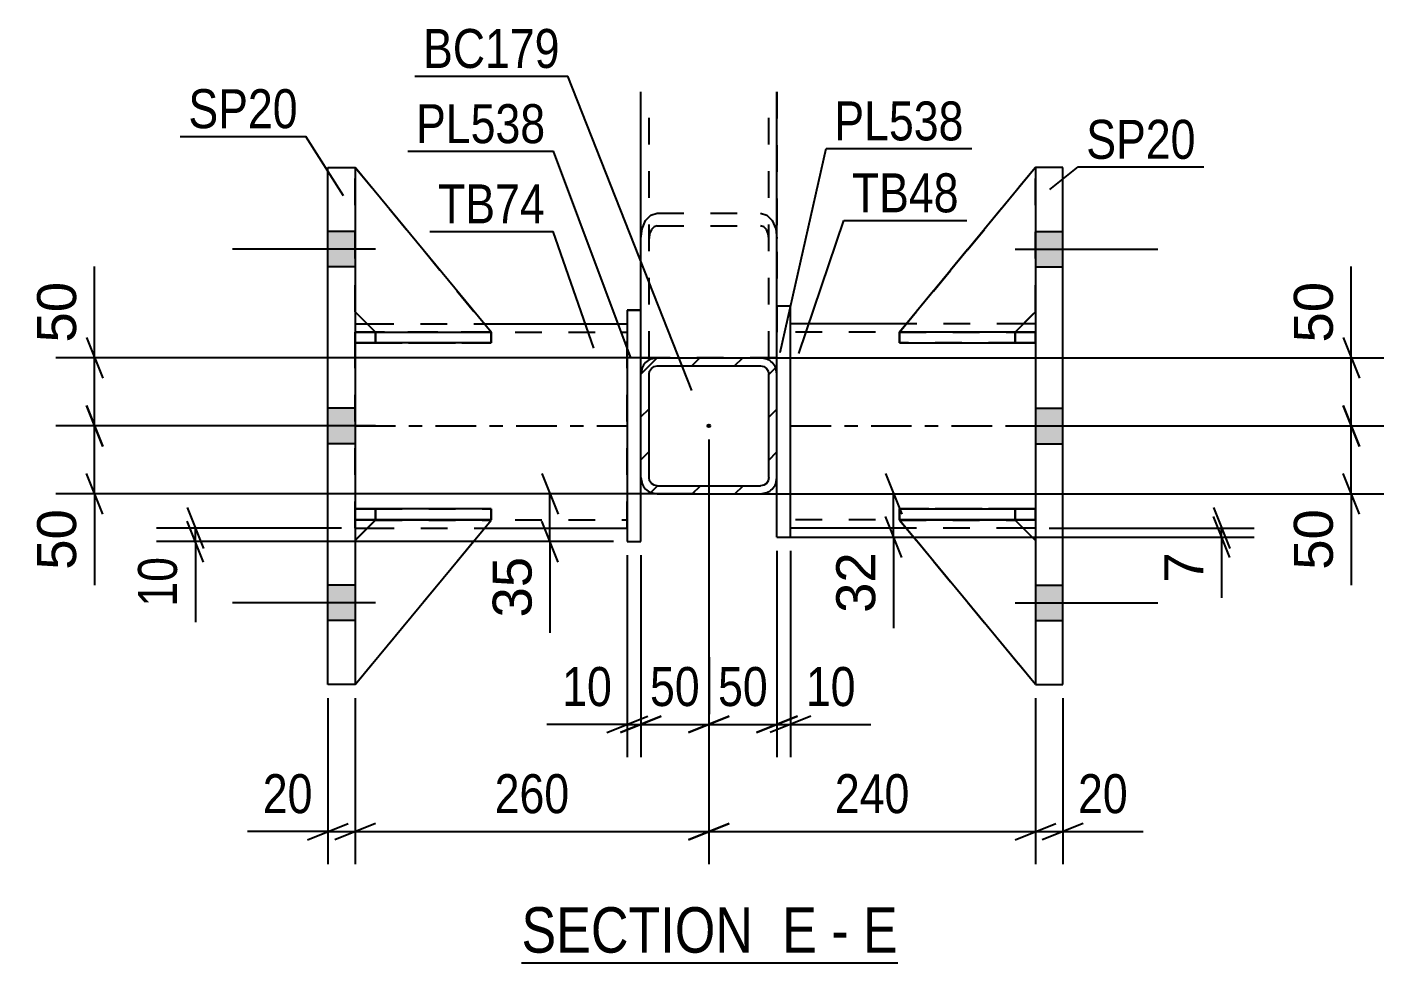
# Model space of a CAD drawing. Header units: millimetres. Extents: x -57 to 784, y -422 to 172.
# Drawn here: x 129.6 to 229.3, y -342.2 to -273.4 of the extents above; entities that cross this region are included whole.
import ezdxf

# ---------------------------------------------------------------- set-up
doc = ezdxf.new("R2010")
doc.units = ezdxf.units.MM
doc.linetypes.add('DXK_LINE_DOT2', pattern=[3.9198, 1.9599, -1.9599])
doc.linetypes.add('DXK_LINE_DOT3', pattern=[5.9187, 2.979, -0.9799, 0.9799, -0.9799])
doc.styles.add('Arial', font='ARIAL.TTF', dxfattribs={"height": 0.2})
doc.styles.add('Arial Narrow', font='ARIALN.TTF', dxfattribs={"height": 0.2})

# ---------------------------------------------------------------- blocks, each defined once
blk = doc.blocks.new('Unknown-122572029-48 - 1698')
at = {"color": 6, "linetype": 'Continuous'}
blk.add_line((165.944, -342.196), (193.591, -342.196), dxfattribs=at)
at = {"color": 0, "linetype": 'Continuous'}
for points in [[(184.053, -341.446), (184.053, -337.946), (165.944, -337.946), (165.944, -341.446)], [(187.659, -341.446), (187.659, -337.946), (185.103, -337.946), (185.103, -341.446)], [(189.984, -341.446), (189.984, -337.946), (188.709, -337.946), (188.709, -341.446)], [(193.591, -341.446), (193.591, -337.946), (191.034, -337.946), (191.034, -341.446)]]:
    blk.add_wipeout(points, dxfattribs=at)
at = {"color": 7, "linetype": 'Continuous', "style": 'Arial Narrow'}
for s, height, p in [('SECTION ', 3.3405, (165.944, -341.446)), ('E', 3.34, (185.103, -341.446)), ('E', 3.34, (191.034, -341.446)), ('-', 3.34, (188.709, -341.446))]:
    blk.add_text(s, height=height, dxfattribs=at).set_placement(p)
blk = doc.blocks.new('Part-122572029-1861 - 1698')
at = {"color": 7, "linetype": 'DXK_LINE_DOT2'}
for p, q in [((193.718, -309.656), (202.218, -309.656)), ((203.718, -321.745), (193.718, -309.656)), ((193.718, -309.656), (193.718, -309.656)), ((202.218, -309.656), (193.718, -309.656)), ((193.718, -309.656), (203.718, -321.745)), ((202.218, -309.656), (203.718, -311.156)), ((202.218, -309.656), (202.218, -309.656)), ((203.718, -311.156), (202.218, -309.656)), ((203.718, -311.156), (203.718, -321.745))]:
    blk.add_line(p, q, dxfattribs=at)
blk = doc.blocks.new('Bolt-122572029-1790 - 1698')
at = {"linetype": 'Continuous'}
for points in [[(153.719, -291.048), (153.719, -288.448), (151.719, -288.448), (151.719, -291.048)], [(153.719, -291.048), (153.719, -288.448), (151.719, -288.448), (151.719, -291.048)], [(153.719, -291.048), (153.719, -288.448), (151.719, -288.448), (151.719, -291.048)], [(153.719, -304.048), (153.719, -301.448), (151.719, -301.448), (151.719, -304.048)], [(153.719, -304.048), (153.719, -301.448), (151.719, -301.448), (151.719, -304.048)], [(153.719, -317.048), (153.719, -314.448), (151.719, -314.448), (151.719, -317.048)], [(153.719, -317.048), (153.719, -314.448), (151.719, -314.448), (151.719, -317.048)], [(153.719, -317.048), (153.719, -314.448), (151.719, -314.448), (151.719, -317.048)]]:
    blk.add_hatch(color=1, dxfattribs=at).paths.add_polyline_path(points)
at = {"color": 1, "linetype": 'Continuous'}
for p, q in [((153.719, -288.448), (151.719, -288.448)), ((153.719, -288.448), (151.719, -288.448)), ((153.719, -288.448), (151.719, -288.448)), ((155.219, -289.748), (144.719, -289.748)), ((155.219, -289.748), (144.719, -289.748)), ((155.219, -289.748), (144.719, -289.748)), ((153.719, -291.048), (151.719, -291.048)), ((153.719, -291.048), (151.719, -291.048)), ((153.719, -291.048), (151.719, -291.048)), ((153.719, -301.448), (151.719, -301.448)), ((153.719, -301.448), (151.719, -301.448)), ((155.219, -302.748), (144.719, -302.748)), ((155.219, -302.748), (144.719, -302.748)), ((153.719, -304.048), (151.719, -304.048)), ((153.719, -304.048), (151.719, -304.048)), ((153.719, -314.448), (151.719, -314.448)), ((153.719, -314.448), (151.719, -314.448)), ((153.719, -314.448), (151.719, -314.448)), ((155.219, -315.748), (144.719, -315.748)), ((155.219, -315.748), (144.719, -315.748)), ((155.219, -315.748), (144.719, -315.748)), ((153.719, -317.048), (151.719, -317.048)), ((153.719, -317.048), (151.719, -317.048)), ((153.719, -317.048), (151.719, -317.048))]:
    blk.add_line(p, q, dxfattribs=at)
blk = doc.blocks.new('Part-122572029-1788 - 1698')
at = {"linetype": 'Continuous'}
h = blk.add_hatch(dxfattribs=at)
h.set_pattern_fill('', scale=0.7, style=0, pattern_type=0)
h.set_pattern_definition([(45, (175.9185, -297.7385), (-1.57154, 1.57154), [])])
h.paths.add_polyline_path([(183.518, -297.738), (175.918, -297.738), (175.459, -297.83), (175.07, -298.09), (174.81, -298.479), (174.718, -298.938), (174.718, -306.538), (174.81, -306.998), (175.07, -307.387), (175.459, -307.647), (175.918, -307.738), (183.518, -307.738), (183.978, -307.647), (184.367, -307.387), (184.627, -306.998), (184.718, -306.538), (184.718, -298.938), (184.627, -298.479), (184.367, -298.09), (183.978, -297.83)])
h.paths.add_polyline_path([(184.073, -298.709), (184.118, -298.938), (184.118, -306.538), (184.073, -306.768), (183.943, -306.963), (183.748, -307.093), (183.518, -307.138), (175.918, -307.138), (175.689, -307.093), (175.494, -306.963), (175.364, -306.768), (175.318, -306.538), (175.318, -298.938), (175.364, -298.709), (175.494, -298.514), (175.689, -298.384), (175.918, -298.338), (183.518, -298.338), (183.748, -298.384), (183.943, -298.514)])
blk.add_hatch(color=246, dxfattribs=at).paths.add_polyline_path([(179.718, -302.838, -1), (179.718, -302.638, -1)])
at = {"color": 2, "linetype": 'Continuous'}
for p, q in [((175.918, -297.738), (175.459, -297.83)), ((175.918, -297.738), (183.518, -297.738)), ((183.978, -297.83), (183.518, -297.738)), ((174.81, -298.479), (174.718, -298.938)), ((174.718, -306.538), (174.718, -298.938)), ((175.318, -298.938), (175.364, -298.709)), ((175.318, -306.538), (175.318, -298.938)), ((175.364, -298.709), (175.494, -298.514)), ((175.494, -298.514), (175.689, -298.384)), ((175.689, -298.384), (175.918, -298.338)), ((175.918, -298.338), (183.518, -298.338)), ((183.518, -298.338), (183.748, -298.384)), ((183.748, -298.384), (183.943, -298.514)), ((183.943, -298.514), (184.073, -298.709)), ((184.073, -298.709), (184.118, -298.938)), ((184.118, -306.538), (184.118, -298.938)), ((184.718, -298.938), (184.627, -298.479)), ((184.718, -306.538), (184.718, -298.938)), ((174.718, -306.538), (174.81, -306.998)), ((175.364, -306.768), (175.318, -306.538)), ((175.494, -306.963), (175.364, -306.768)), ((175.689, -307.093), (175.494, -306.963)), ((183.943, -306.963), (183.748, -307.093)), ((184.073, -306.768), (183.943, -306.963)), ((184.118, -306.538), (184.073, -306.768)), ((184.627, -306.998), (184.718, -306.538)), ((175.459, -307.647), (175.918, -307.738)), ((175.918, -307.138), (175.689, -307.093)), ((175.918, -307.138), (183.518, -307.138)), ((175.918, -307.738), (183.518, -307.738)), ((183.748, -307.093), (183.518, -307.138)), ((183.518, -307.738), (183.978, -307.647))]:
    blk.add_line(p, q, dxfattribs=at)
at = {"color": 7, "linetype": 'DXK_LINE_DOT3'}
blk.add_line((179.718, -302.738), (179.718, -302.738), dxfattribs=at)
at = {"color": 246, "linetype": 'DXK_LINE_DOT2'}
blk.add_line((179.718, -302.738), (179.718, -302.738), dxfattribs=at)
at = {"color": 246, "linetype": 'Continuous'}
blk.add_circle((179.718, -302.738), 0.1, dxfattribs=at)
at = {"color": 2, "linetype": 'Continuous'}
for centre, start, end in [((175.918, -298.938), 112.5, 157.5), ((183.518, -298.938), 22.5, 67.5), ((175.918, -306.538), 202.5, 247.5), ((183.518, -306.538), 292.5, 337.5)]:
    blk.add_arc(centre, 1.2, start, end, dxfattribs=at)
blk = doc.blocks.new('Part-122572029-1878 - 1698')
at = {"color": 2, "linetype": 'Continuous'}
for p, q in [((193.719, -308.845), (203.719, -308.845)), ((193.719, -308.845), (193.719, -309.645)), ((203.719, -308.845), (203.719, -308.845)), ((203.719, -309.645), (203.719, -308.845)), ((203.719, -309.645), (193.719, -309.645))]:
    blk.add_line(p, q, dxfattribs=at)
at = {"color": 7, "linetype": 'DXK_LINE_DOT2'}
for p, q in [((202.219, -308.845), (193.719, -308.845)), ((203.719, -308.845), (202.219, -308.845)), ((202.219, -308.845), (202.219, -309.645)), ((203.719, -308.845), (203.719, -308.845)), ((193.719, -309.645), (202.219, -309.645)), ((202.219, -309.645), (203.719, -309.645))]:
    blk.add_line(p, q, dxfattribs=at)
blk = doc.blocks.new('Part-122572029-1814 - 1698')
at = {"color": 2, "linetype": 'Continuous'}
for p, q in [((153.719, -295.248), (154.611, -295.248)), ((163.217, -295.248), (173.718, -295.248)), ((153.719, -310.248), (154.626, -310.248)), ((163.228, -310.248), (173.718, -310.248))]:
    blk.add_line(p, q, dxfattribs=at)
at = {"color": 7, "linetype": 'DXK_LINE_DOT2'}
for p, q in [((153.719, -310.248), (153.719, -295.248)), ((153.719, -295.848), (173.718, -295.848)), ((154.611, -295.248), (163.217, -295.248)), ((173.718, -310.248), (173.718, -295.248)), ((153.719, -309.648), (173.718, -309.648)), ((154.626, -310.248), (163.228, -310.248))]:
    blk.add_line(p, q, dxfattribs=at)
at = {"color": 7, "linetype": 'DXK_LINE_DOT3'}
blk.add_line((153.719, -302.748), (173.718, -302.748), dxfattribs=at)
blk = doc.blocks.new('Bolt-122572029-1789 - 1698')
at = {"linetype": 'Continuous'}
for points in [[(205.718, -291.048), (205.718, -288.448), (203.718, -288.448), (203.718, -291.048)], [(205.718, -291.048), (205.718, -288.448), (203.718, -288.448), (203.718, -291.048)], [(205.718, -291.048), (205.718, -288.448), (203.718, -288.448), (203.718, -291.048)], [(205.718, -304.048), (205.718, -301.448), (203.718, -301.448), (203.718, -304.048)], [(205.718, -304.048), (205.718, -301.448), (203.718, -301.448), (203.718, -304.048)], [(205.718, -317.048), (205.718, -314.448), (203.718, -314.448), (203.718, -317.048)], [(205.718, -317.048), (205.718, -314.448), (203.718, -314.448), (203.718, -317.048)], [(205.718, -317.048), (205.718, -314.448), (203.718, -314.448), (203.718, -317.048)]]:
    blk.add_hatch(color=1, dxfattribs=at).paths.add_polyline_path(points)
at = {"color": 1, "linetype": 'Continuous'}
for p, q in [((203.718, -288.448), (205.718, -288.448)), ((203.718, -288.448), (205.718, -288.448)), ((203.718, -288.448), (205.718, -288.448)), ((202.218, -289.748), (212.718, -289.748)), ((202.218, -289.748), (212.718, -289.748)), ((202.218, -289.748), (212.718, -289.748)), ((203.718, -291.048), (205.718, -291.048)), ((203.718, -291.048), (205.718, -291.048)), ((203.718, -291.048), (205.718, -291.048)), ((203.718, -301.448), (205.718, -301.448)), ((203.718, -301.448), (205.718, -301.448)), ((202.218, -302.748), (212.718, -302.748)), ((202.218, -302.748), (212.718, -302.748)), ((203.718, -304.048), (205.718, -304.048)), ((203.718, -304.048), (205.718, -304.048)), ((203.718, -314.448), (205.718, -314.448)), ((203.718, -314.448), (205.718, -314.448)), ((203.718, -314.448), (205.718, -314.448)), ((202.218, -315.748), (212.718, -315.748)), ((202.218, -315.748), (212.718, -315.748)), ((202.218, -315.748), (212.718, -315.748)), ((203.718, -317.048), (205.718, -317.048)), ((203.718, -317.048), (205.718, -317.048)), ((203.718, -317.048), (205.718, -317.048))]:
    blk.add_line(p, q, dxfattribs=at)
blk = doc.blocks.new('Part-122572029-1886 - 1698')
at = {"color": 2, "linetype": 'Continuous'}
for p, q in [((153.718, -309.645), (153.718, -308.845)), ((163.718, -308.845), (153.718, -308.845)), ((163.718, -309.645), (163.718, -308.845)), ((163.718, -309.645), (153.718, -309.645)), ((153.718, -309.645), (153.718, -309.645))]:
    blk.add_line(p, q, dxfattribs=at)
at = {"color": 7, "linetype": 'DXK_LINE_DOT2'}
for p, q in [((155.218, -308.845), (153.718, -308.845)), ((155.218, -309.645), (155.218, -308.845)), ((163.718, -308.845), (155.218, -308.845)), ((153.718, -309.645), (155.218, -309.645)), ((155.218, -309.645), (163.718, -309.645))]:
    blk.add_line(p, q, dxfattribs=at)
blk = doc.blocks.new('Part-122572029-1815 - 1698')
at = {"color": 2, "linetype": 'Continuous'}
for p, q in [((155.218, -309.656), (153.718, -311.156)), ((153.718, -321.745), (163.718, -309.656)), ((163.718, -309.656), (155.218, -309.656)), ((155.218, -309.656), (155.218, -309.656)), ((163.718, -309.656), (163.718, -309.656))]:
    blk.add_line(p, q, dxfattribs=at)
at = {"color": 7, "linetype": 'DXK_LINE_DOT2'}
for p, q in [((153.718, -311.156), (155.218, -309.656)), ((153.718, -321.745), (163.718, -309.656)), ((155.218, -309.656), (163.718, -309.656)), ((153.718, -311.156), (153.718, -321.745))]:
    blk.add_line(p, q, dxfattribs=at)
blk = doc.blocks.new('Part-122572029-1880 - 1698')
at = {"color": 7, "linetype": 'DXK_LINE_DOT2'}
for p, q in [((174.718, -297.738), (174.718, -278.203)), ((175.318, -297.738), (175.318, -278.203)), ((184.118, -297.738), (184.118, -278.203)), ((184.718, -278.203), (184.718, -297.738)), ((184.718, -297.738), (174.718, -297.738))]:
    blk.add_line(p, q, dxfattribs=at)
blk = doc.blocks.new('Part-122572029-1816 - 1698')
at = {"color": 7, "linetype": 'DXK_LINE_DOT2'}
for p, q in [((155.218, -309.656), (153.718, -311.156)), ((153.718, -321.745), (163.718, -309.656)), ((153.718, -311.156), (155.218, -309.656)), ((153.718, -321.745), (163.718, -309.656)), ((163.718, -309.656), (155.218, -309.656)), ((155.218, -309.656), (155.218, -309.656)), ((155.218, -309.656), (163.718, -309.656)), ((163.718, -309.656), (163.718, -309.656)), ((153.718, -311.156), (153.718, -321.745))]:
    blk.add_line(p, q, dxfattribs=at)
blk = doc.blocks.new('Part-122572029-1817 - 1698')
at = {"color": 2, "linetype": 'Continuous'}
for p, q in [((153.718, -283.745), (153.718, -283.745)), ((153.718, -283.745), (153.718, -283.748)), ((163.718, -295.855), (153.718, -283.745)), ((155.208, -295.845), (153.718, -294.355)), ((162.47, -295.855), (163.718, -295.855)), ((163.718, -295.855), (163.718, -295.855))]:
    blk.add_line(p, q, dxfattribs=at)
at = {"color": 7, "linetype": 'DXK_LINE_DOT2'}
for p, q in [((153.718, -283.745), (163.718, -295.855)), ((153.718, -294.355), (153.718, -283.748)), ((155.218, -295.855), (153.718, -294.355)), ((155.218, -295.855), (155.208, -295.845)), ((163.718, -295.855), (155.218, -295.855)), ((155.218, -295.855), (155.218, -295.855)), ((155.218, -295.855), (162.47, -295.855))]:
    blk.add_line(p, q, dxfattribs=at)
blk = doc.blocks.new('Part-122572029-1857 - 1698')
at = {"color": 2, "linetype": 'Continuous'}
for p, q in [((174.718, -294.245), (174.718, -278.203)), ((184.718, -293.909), (184.718, -278.203)), ((174.718, -297.738), (175.07, -297.738)), ((175.07, -297.738), (175.918, -297.738)), ((184.627, -297.738), (183.518, -297.738)), ((184.718, -297.738), (184.627, -297.738))]:
    blk.add_line(p, q, dxfattribs=at)
at = {"color": 7, "linetype": 'DXK_LINE_DOT2'}
for p, q in [((175.318, -297.738), (175.318, -278.203)), ((184.118, -297.738), (184.118, -278.203)), ((175.459, -287.254), (175.918, -287.112)), ((175.918, -287.112), (183.518, -287.112)), ((183.518, -287.112), (183.978, -287.254)), ((174.81, -288.261), (175.07, -287.657)), ((175.07, -287.657), (175.459, -287.254)), ((175.689, -288.113), (175.494, -288.315)), ((175.918, -288.042), (175.689, -288.113)), ((175.918, -288.042), (183.518, -288.042)), ((183.748, -288.113), (183.518, -288.042)), ((183.943, -288.315), (183.748, -288.113)), ((183.978, -287.254), (184.367, -287.657)), ((184.367, -287.657), (184.627, -288.261)), ((174.718, -288.973), (174.81, -288.261)), ((175.364, -288.617), (175.318, -288.973)), ((175.494, -288.315), (175.364, -288.617)), ((184.073, -288.617), (183.943, -288.315)), ((184.118, -288.973), (184.073, -288.617)), ((184.627, -288.261), (184.718, -288.973)), ((184.718, -297.738), (184.718, -293.909)), ((174.718, -297.738), (174.718, -294.245)), ((174.81, -297.738), (174.718, -297.738)), ((175.918, -297.738), (183.518, -297.738)), ((184.073, -297.738), (183.978, -297.738))]:
    blk.add_line(p, q, dxfattribs=at)
blk = doc.blocks.new('Part-122572029-1860 - 1698')
at = {"color": 7, "linetype": 'DXK_LINE_DOT2'}
for p, q in [((153.718, -294.355), (153.718, -283.745)), ((153.718, -283.745), (163.718, -295.855)), ((153.718, -283.745), (163.718, -295.855)), ((155.218, -295.855), (153.718, -294.355)), ((155.218, -295.855), (153.718, -294.355)), ((163.718, -295.855), (155.218, -295.855)), ((155.218, -295.855), (155.218, -295.855)), ((155.218, -295.855), (163.718, -295.855)), ((163.718, -295.855), (163.718, -295.855))]:
    blk.add_line(p, q, dxfattribs=at)
blk = doc.blocks.new('Part-122572029-1864 - 1698')
at = {"color": 7, "linetype": 'DXK_LINE_DOT2'}
for p, q in [((153.718, -308.845), (155.218, -308.845)), ((163.718, -308.845), (153.718, -308.845)), ((153.718, -308.845), (153.718, -308.845)), ((153.718, -308.845), (153.718, -309.645)), ((153.718, -308.845), (153.718, -309.645)), ((155.218, -308.845), (163.718, -308.845)), ((155.218, -308.845), (155.218, -309.645)), ((163.718, -308.845), (163.718, -309.645)), ((155.218, -309.645), (153.718, -309.645)), ((153.718, -309.645), (163.718, -309.645)), ((153.718, -309.645), (153.718, -309.645)), ((163.718, -309.645), (155.218, -309.645))]:
    blk.add_line(p, q, dxfattribs=at)
blk = doc.blocks.new('Part-122572029-1865 - 1698')
at = {"color": 7, "linetype": 'DXK_LINE_DOT2'}
for p, q in [((153.718, -295.845), (155.218, -295.845)), ((163.484, -295.845), (153.718, -295.845)), ((153.718, -295.845), (153.718, -295.845)), ((153.718, -295.845), (153.718, -296.645)), ((153.718, -295.845), (153.718, -296.645)), ((155.218, -295.845), (163.718, -295.845)), ((155.218, -295.845), (155.218, -296.645)), ((163.718, -295.845), (163.718, -296.645)), ((155.218, -296.645), (153.718, -296.645)), ((153.718, -296.645), (163.718, -296.645)), ((153.718, -296.645), (153.718, -296.645)), ((163.718, -296.645), (155.218, -296.645))]:
    blk.add_line(p, q, dxfattribs=at)
blk = doc.blocks.new('Part-122572029-1931 - 1698')
at = {"color": 2, "linetype": 'Continuous'}
for p, q in [((184.718, -293.909), (185.718, -293.909)), ((184.718, -298.938), (184.718, -293.909)), ((185.718, -310.909), (185.718, -293.909)), ((184.718, -310.909), (184.718, -306.538)), ((184.718, -310.909), (185.718, -310.909))]:
    blk.add_line(p, q, dxfattribs=at)
at = {"color": 7, "linetype": 'DXK_LINE_DOT2'}
for p, q in [((184.718, -293.909), (185.718, -293.909)), ((184.718, -306.538), (184.718, -298.938)), ((184.718, -310.909), (185.718, -310.909))]:
    blk.add_line(p, q, dxfattribs=at)
blk = doc.blocks.new('Part-122572029-1867 - 1698')
at = {"color": 2, "linetype": 'Continuous'}
for p, q in [((193.726, -295.845), (193.719, -295.845)), ((193.719, -295.845), (193.719, -296.645)), ((203.719, -295.845), (194.966, -295.845)), ((203.719, -295.845), (203.719, -295.845)), ((203.719, -295.845), (203.719, -296.645)), ((193.719, -296.645), (203.719, -296.645))]:
    blk.add_line(p, q, dxfattribs=at)
at = {"color": 7, "linetype": 'DXK_LINE_DOT2'}
for p, q in [((194.966, -295.845), (193.726, -295.845)), ((202.219, -295.845), (193.726, -295.845)), ((202.219, -295.845), (203.719, -295.845)), ((202.219, -295.845), (202.219, -296.645)), ((203.719, -295.845), (203.719, -295.845)), ((193.719, -296.645), (202.219, -296.645)), ((202.219, -296.645), (203.719, -296.645))]:
    blk.add_line(p, q, dxfattribs=at)
blk = doc.blocks.new('Part-122572029-1868 - 1698')
at = {"color": 2, "linetype": 'Continuous'}
for p, q in [((203.718, -283.745), (193.718, -295.855)), ((203.718, -283.748), (203.718, -283.745)), ((203.718, -283.745), (203.718, -283.745)), ((202.228, -295.845), (203.718, -294.355)), ((194.966, -295.855), (193.718, -295.855)), ((193.718, -295.855), (193.718, -295.855))]:
    blk.add_line(p, q, dxfattribs=at)
at = {"color": 7, "linetype": 'DXK_LINE_DOT2'}
for p, q in [((203.718, -283.745), (193.718, -295.855)), ((203.718, -294.355), (203.718, -283.748)), ((202.218, -295.855), (203.718, -294.355)), ((202.218, -295.855), (193.718, -295.855)), ((202.218, -295.855), (194.966, -295.855)), ((202.218, -295.855), (202.228, -295.845)), ((202.218, -295.855), (202.218, -295.855))]:
    blk.add_line(p, q, dxfattribs=at)
blk = doc.blocks.new('Part-122572029-1869 - 1698')
at = {"color": 7, "linetype": 'DXK_LINE_DOT2'}
for p, q in [((203.718, -283.745), (193.718, -295.855)), ((193.718, -295.855), (203.718, -283.745)), ((203.718, -294.355), (203.718, -283.745)), ((202.218, -295.855), (203.718, -294.355)), ((202.218, -295.855), (203.718, -294.355)), ((193.718, -295.855), (202.218, -295.855)), ((193.718, -295.855), (193.718, -295.855)), ((202.218, -295.855), (193.718, -295.855)), ((202.218, -295.855), (202.218, -295.855))]:
    blk.add_line(p, q, dxfattribs=at)
blk = doc.blocks.new('Part-122572029-1870 - 1698')
at = {"color": 7, "linetype": 'DXK_LINE_DOT2'}
for p, q in [((193.719, -309.645), (193.719, -308.845)), ((193.719, -308.845), (202.219, -308.845)), ((203.718, -308.845), (193.719, -308.845)), ((202.219, -309.645), (202.219, -308.845)), ((202.219, -308.845), (203.719, -308.845)), ((203.718, -309.645), (203.718, -308.845)), ((203.718, -308.845), (203.719, -308.845)), ((203.719, -309.645), (203.719, -308.845)), ((202.219, -309.645), (193.719, -309.645)), ((193.719, -309.645), (203.718, -309.645)), ((203.719, -309.645), (202.219, -309.645)), ((203.718, -309.645), (203.719, -309.645))]:
    blk.add_line(p, q, dxfattribs=at)
blk = doc.blocks.new('Part-122572029-1871 - 1698')
at = {"color": 7, "linetype": 'DXK_LINE_DOT2'}
for p, q in [((193.719, -296.645), (193.719, -295.845)), ((193.719, -295.845), (202.219, -295.845)), ((203.718, -295.845), (193.719, -295.845)), ((202.219, -296.645), (202.219, -295.845)), ((202.219, -295.845), (203.719, -295.845)), ((203.718, -296.645), (203.718, -295.845)), ((203.718, -295.845), (203.719, -295.845)), ((203.719, -296.645), (203.719, -295.845)), ((202.219, -296.645), (193.719, -296.645)), ((193.719, -296.645), (203.718, -296.645)), ((203.719, -296.645), (202.219, -296.645)), ((203.718, -296.645), (203.719, -296.645))]:
    blk.add_line(p, q, dxfattribs=at)
blk = doc.blocks.new('Part-122572029-1887 - 1698')
at = {"color": 2, "linetype": 'Continuous'}
for p, q in [((153.718, -296.645), (153.718, -295.845)), ((153.718, -295.845), (162.47, -295.845)), ((163.718, -295.845), (163.71, -295.845)), ((163.718, -296.645), (163.718, -295.845)), ((163.718, -296.645), (153.718, -296.645)), ((153.718, -296.645), (153.718, -296.645))]:
    blk.add_line(p, q, dxfattribs=at)
at = {"color": 7, "linetype": 'DXK_LINE_DOT2'}
for p, q in [((155.218, -295.845), (153.718, -295.845)), ((155.218, -296.645), (155.218, -295.845)), ((155.218, -295.845), (163.71, -295.845)), ((153.718, -296.645), (155.218, -296.645)), ((155.218, -296.645), (163.718, -296.645))]:
    blk.add_line(p, q, dxfattribs=at)
blk = doc.blocks.new('Part-122572029-1892 - 1698')
at = {"color": 2, "linetype": 'Continuous'}
for p, q in [((205.718, -283.748), (203.718, -283.748)), ((203.718, -283.748), (203.718, -321.748)), ((205.718, -321.748), (205.718, -283.748)), ((203.718, -321.748), (205.718, -321.748))]:
    blk.add_line(p, q, dxfattribs=at)
blk = doc.blocks.new('Part-122572029-1897 - 1698')
at = {"color": 2, "linetype": 'Continuous'}
for p, q in [((151.719, -283.748), (153.719, -283.748)), ((151.719, -321.748), (151.719, -283.748)), ((153.719, -283.748), (153.719, -321.748)), ((153.719, -321.748), (151.719, -321.748))]:
    blk.add_line(p, q, dxfattribs=at)
blk = doc.blocks.new('Part-122572029-1926 - 1698')
at = {"color": 2, "linetype": 'Continuous'}
for p, q in [((173.718, -294.245), (174.718, -294.245)), ((173.718, -294.245), (173.718, -311.245)), ((174.718, -298.938), (174.718, -294.245)), ((174.718, -311.245), (174.718, -306.538)), ((173.718, -311.245), (174.718, -311.245))]:
    blk.add_line(p, q, dxfattribs=at)
at = {"color": 7, "linetype": 'DXK_LINE_DOT2'}
for p, q in [((174.718, -294.245), (173.718, -294.245)), ((174.718, -306.538), (174.718, -298.938)), ((173.718, -311.245), (174.718, -311.245))]:
    blk.add_line(p, q, dxfattribs=at)
blk = doc.blocks.new('Part-122572029-1936 - 1698')
at = {"color": 2, "linetype": 'Continuous'}
for p, q in [((194.22, -295.248), (185.718, -295.248)), ((203.718, -295.248), (202.826, -295.248)), ((194.208, -310.248), (185.718, -310.248)), ((203.718, -310.248), (202.81, -310.248))]:
    blk.add_line(p, q, dxfattribs=at)
at = {"color": 7, "linetype": 'DXK_LINE_DOT2'}
for p, q in [((185.718, -310.248), (185.718, -295.248)), ((203.718, -295.848), (185.718, -295.848)), ((202.826, -295.248), (194.22, -295.248)), ((203.718, -295.248), (203.718, -310.248)), ((203.718, -309.648), (185.718, -309.648)), ((202.81, -310.248), (194.208, -310.248))]:
    blk.add_line(p, q, dxfattribs=at)
at = {"color": 7, "linetype": 'DXK_LINE_DOT3'}
blk.add_line((185.718, -302.748), (203.718, -302.748), dxfattribs=at)
blk = doc.blocks.new('Part-122572029-1937 - 1698')
at = {"color": 2, "linetype": 'Continuous'}
for p, q in [((193.718, -309.656), (193.718, -309.656)), ((202.218, -309.656), (193.718, -309.656)), ((203.718, -321.745), (193.718, -309.656)), ((202.218, -309.656), (202.218, -309.656)), ((202.218, -309.656), (203.718, -311.156))]:
    blk.add_line(p, q, dxfattribs=at)
at = {"color": 7, "linetype": 'DXK_LINE_DOT2'}
for p, q in [((193.718, -309.656), (202.218, -309.656)), ((203.718, -321.745), (193.718, -309.656)), ((202.218, -309.656), (203.718, -311.156)), ((203.718, -311.156), (203.718, -321.745))]:
    blk.add_line(p, q, dxfattribs=at)
blk = doc.blocks.new('StraightDimension-122572029-2090 - 1698')
at = {"color": 7, "linetype": 'Continuous'}
for p, q in [((134.57, -297.738), (134.57, -291.041)), ((134.57, -297.738), (134.57, -291.041)), ((133.97, -296.238), (135.17, -299.238)), ((176.156, -297.738), (131.72, -297.738)), ((134.57, -302.748), (134.57, -297.738)), ((135.17, -304.248), (133.97, -301.248)), ((150.719, -302.748), (131.72, -302.748))]:
    blk.add_line(p, q, dxfattribs=at)
at = {"color": 0}
blk.add_wipeout([(133.82, -291.566), (129.62, -291.566), (129.62, -297.213), (133.82, -297.213)], dxfattribs=at)
at = {"color": 3, "style": 'Arial'}
blk.add_text('50', height=2.8652, rotation=90.00021, dxfattribs=at).set_placement((133.22, -296.613))
blk = doc.blocks.new('StraightDimension-122572029-2055 - 1698')
at = {"color": 7, "linetype": 'Continuous'}
for p, q in [((226.316, -301.248), (227.516, -304.248)), ((206.718, -302.748), (229.316, -302.748)), ((226.916, -307.738), (226.916, -302.748)), ((227.516, -309.238), (226.316, -306.238)), ((183.007, -307.738), (229.316, -307.738)), ((226.916, -307.738), (226.916, -314.436)), ((226.916, -307.738), (226.916, -314.436))]:
    blk.add_line(p, q, dxfattribs=at)
at = {"color": 0}
blk.add_wipeout([(226.166, -308.263), (221.966, -308.263), (221.966, -313.911), (226.166, -313.911)], dxfattribs=at)
at = {"color": 3, "style": 'Arial'}
blk.add_text('50', height=2.8652, rotation=90.00021, dxfattribs=at).set_placement((225.566, -313.311))
blk = doc.blocks.new('StraightDimension-122572029-2014 - 1698')
at = {"color": 7, "linetype": 'Continuous'}
for p, q in [((179.718, -303.739), (179.718, -327.075)), ((184.718, -311.909), (184.718, -327.075)), ((178.218, -325.275), (181.218, -324.075)), ((179.718, -324.675), (184.718, -324.675)), ((186.218, -324.075), (183.218, -325.275))]:
    blk.add_line(p, q, dxfattribs=at)
at = {"color": 0}
blk.add_wipeout([(184.647, -323.925), (184.647, -319.725), (179.79, -319.725), (179.79, -323.925)], dxfattribs=at)
at = {"color": 3, "style": 'Arial Narrow'}
blk.add_text('50', height=2.8633, dxfattribs=at).set_placement((180.39, -323.325))
blk = doc.blocks.new('StraightDimension-122572029-1996 - 1698')
at = {"color": 7, "linetype": 'Continuous'}
for p, q in [((173.718, -312.245), (173.718, -327.074)), ((174.718, -312.245), (174.718, -327.074)), ((173.718, -324.674), (167.812, -324.674)), ((173.718, -324.674), (167.812, -324.674)), ((172.218, -325.274), (175.218, -324.074)), ((176.218, -324.074), (173.218, -325.274)), ((173.718, -324.674), (174.718, -324.674))]:
    blk.add_line(p, q, dxfattribs=at)
at = {"color": 0}
blk.add_wipeout([(173.193, -323.924), (173.193, -319.724), (168.337, -319.724), (168.337, -323.924)], dxfattribs=at)
at = {"color": 3, "style": 'Arial Narrow'}
blk.add_text('10', height=2.8633, dxfattribs=at).set_placement((168.937, -323.324))
blk = doc.blocks.new('StraightDimension-122572029-1951 - 1698')
at = {"color": 7, "linetype": 'Continuous'}
for p, q in [((203.718, -322.748), (203.718, -334.946)), ((205.718, -322.748), (205.718, -334.946)), ((202.218, -333.146), (205.218, -331.946)), ((207.218, -331.946), (204.218, -333.146)), ((203.718, -332.546), (205.718, -332.546)), ((205.718, -332.546), (211.625, -332.546)), ((205.718, -332.546), (211.625, -332.546))]:
    blk.add_line(p, q, dxfattribs=at)
at = {"color": 0}
blk.add_wipeout([(211.1, -331.796), (211.1, -327.596), (206.243, -327.596), (206.243, -331.796)], dxfattribs=at)
at = {"color": 3, "style": 'Arial Narrow'}
blk.add_text('20', height=2.8633, dxfattribs=at).set_placement((206.843, -331.196))
blk = doc.blocks.new('StraightDimension-122572029-1961 - 1698')
at = {"color": 7, "linetype": 'Continuous'}
for p, q in [((179.718, -303.739), (179.718, -334.946)), ((203.718, -322.748), (203.718, -334.946)), ((181.218, -331.946), (178.218, -333.146)), ((202.218, -333.146), (205.218, -331.946)), ((179.718, -332.546), (203.718, -332.546))]:
    blk.add_line(p, q, dxfattribs=at)
at = {"color": 0}
blk.add_wipeout([(195.061, -331.796), (195.061, -327.596), (188.376, -327.596), (188.376, -331.796)], dxfattribs=at)
at = {"color": 3, "style": 'Arial Narrow'}
blk.add_text('240', height=2.8633, dxfattribs=at).set_placement((188.976, -331.196))
blk = doc.blocks.new('StraightDimension-122572029-2000 - 1698')
at = {"color": 7, "linetype": 'Continuous'}
for p, q in [((179.718, -303.739), (179.718, -327.074)), ((174.718, -312.245), (174.718, -327.074)), ((173.218, -325.274), (176.218, -324.074)), ((174.718, -324.674), (179.718, -324.674)), ((181.218, -324.074), (178.218, -325.274))]:
    blk.add_line(p, q, dxfattribs=at)
at = {"color": 0}
blk.add_wipeout([(179.647, -323.924), (179.647, -319.724), (174.79, -319.724), (174.79, -323.924)], dxfattribs=at)
at = {"color": 3, "style": 'Arial Narrow'}
blk.add_text('50', height=2.8633, dxfattribs=at).set_placement((175.39, -323.324))
blk = doc.blocks.new('StraightDimension-122572029-1941 - 1698')
at = {"color": 7, "linetype": 'Continuous'}
for p, q in [((151.719, -322.748), (151.719, -334.946)), ((153.719, -322.748), (153.719, -334.946)), ((150.219, -333.146), (153.219, -331.946)), ((155.219, -331.946), (152.219, -333.146)), ((151.719, -332.546), (145.812, -332.546)), ((151.719, -332.546), (145.812, -332.546)), ((151.719, -332.546), (153.719, -332.546))]:
    blk.add_line(p, q, dxfattribs=at)
at = {"color": 0}
blk.add_wipeout([(151.194, -331.796), (151.194, -327.596), (146.337, -327.596), (146.337, -331.796)], dxfattribs=at)
at = {"color": 3, "style": 'Arial Narrow'}
blk.add_text('20', height=2.8633, dxfattribs=at).set_placement((146.937, -331.196))
blk = doc.blocks.new('StraightDimension-122572029-1978 - 1698')
at = {"color": 7, "linetype": 'Continuous'}
for p, q in [((179.718, -303.739), (179.718, -334.946)), ((153.719, -322.748), (153.719, -334.946)), ((155.219, -331.946), (152.219, -333.146)), ((178.218, -333.146), (181.218, -331.946)), ((153.719, -332.546), (179.718, -332.546))]:
    blk.add_line(p, q, dxfattribs=at)
at = {"color": 0}
blk.add_wipeout([(170.061, -331.796), (170.061, -327.596), (163.376, -327.596), (163.376, -331.796)], dxfattribs=at)
at = {"color": 3, "style": 'Arial Narrow'}
blk.add_text('260', height=2.8633, dxfattribs=at).set_placement((163.976, -331.196))
blk = doc.blocks.new('StraightDimension-122572029-2028 - 1698')
at = {"color": 7, "linetype": 'Continuous'}
for p, q in [((184.718, -311.909), (184.718, -327.074)), ((185.718, -311.909), (185.718, -327.074)), ((183.218, -325.274), (186.218, -324.074)), ((187.218, -324.074), (184.218, -325.274)), ((184.718, -324.674), (185.718, -324.674)), ((185.718, -324.674), (191.625, -324.674)), ((185.718, -324.674), (191.625, -324.674))]:
    blk.add_line(p, q, dxfattribs=at)
at = {"color": 0}
blk.add_wipeout([(191.1, -323.924), (191.1, -319.724), (186.243, -319.724), (186.243, -323.924)], dxfattribs=at)
at = {"color": 3, "style": 'Arial Narrow'}
blk.add_text('10', height=2.8633, dxfattribs=at).set_placement((186.843, -323.324))
blk = doc.blocks.new('StraightDimension-122572029-2033 - 1698')
at = {"color": 7, "linetype": 'Continuous'}
for p, q in [((141.381, -308.748), (142.581, -311.748)), ((142.581, -312.745), (141.381, -309.745)), ((152.719, -310.248), (139.131, -310.248)), ((141.981, -311.245), (141.981, -310.248)), ((172.718, -311.245), (139.131, -311.245)), ((141.981, -311.245), (141.981, -317.151)), ((141.981, -311.245), (141.981, -317.151))]:
    blk.add_line(p, q, dxfattribs=at)
at = {"color": 0}
blk.add_wipeout([(141.231, -311.77), (137.031, -311.77), (137.031, -316.626), (141.231, -316.626)], dxfattribs=at)
at = {"color": 3, "style": 'Arial Narrow'}
blk.add_text('10', height=2.8633, rotation=90.00021, dxfattribs=at).set_placement((140.631, -316.026))
blk = doc.blocks.new('StraightDimension-122572029-2040 - 1698')
at = {"color": 7, "linetype": 'Continuous'}
for p, q in [((216.79, -308.748), (217.99, -311.748)), ((217.99, -312.409), (216.79, -309.409)), ((186.718, -310.909), (219.79, -310.909)), ((204.718, -310.248), (219.79, -310.248)), ((217.39, -310.909), (217.39, -310.248)), ((217.39, -310.909), (217.39, -315.383)), ((217.39, -310.909), (217.39, -315.383))]:
    blk.add_line(p, q, dxfattribs=at)
at = {"color": 0}
blk.add_wipeout([(216.64, -311.434), (212.44, -311.434), (212.44, -314.858), (216.64, -314.858)], dxfattribs=at)
at = {"color": 3, "style": 'Arial'}
blk.add_text('7', height=2.865, rotation=90.00021, dxfattribs=at).set_placement((216.04, -314.258))
blk = doc.blocks.new('StraightDimension-122572029-2047 - 1698')
at = {"color": 7, "linetype": 'Continuous'}
for p, q in [((192.69, -306.238), (193.89, -309.238)), ((184.844, -307.738), (195.69, -307.738)), ((193.29, -310.909), (193.29, -307.738)), ((193.89, -312.409), (192.69, -309.409)), ((185.718, -310.909), (195.69, -310.909)), ((193.29, -310.909), (193.29, -317.606)), ((193.29, -310.909), (193.29, -317.606))]:
    blk.add_line(p, q, dxfattribs=at)
at = {"color": 0}
blk.add_wipeout([(192.54, -311.434), (188.34, -311.434), (188.34, -317.081), (192.54, -317.081)], dxfattribs=at)
at = {"color": 3, "style": 'Arial'}
blk.add_text('32', height=2.8652, rotation=90.00021, dxfattribs=at).set_placement((191.94, -316.481))
blk = doc.blocks.new('StraightDimension-122572029-2068 - 1698')
at = {"color": 7, "linetype": 'Continuous'}
for p, q in [((226.916, -297.738), (226.916, -291.041)), ((226.916, -297.738), (226.916, -291.041)), ((226.316, -296.238), (227.516, -299.238)), ((183.007, -297.738), (229.316, -297.738)), ((226.916, -302.748), (226.916, -297.738)), ((227.516, -304.248), (226.316, -301.248)), ((206.718, -302.748), (229.316, -302.748))]:
    blk.add_line(p, q, dxfattribs=at)
at = {"color": 0}
blk.add_wipeout([(226.166, -291.566), (221.966, -291.566), (221.966, -297.213), (226.166, -297.213)], dxfattribs=at)
at = {"color": 3, "style": 'Arial'}
blk.add_text('50', height=2.8652, rotation=90.00021, dxfattribs=at).set_placement((225.566, -296.613))
blk = doc.blocks.new('StraightDimension-122572029-2083 - 1698')
at = {"color": 7, "linetype": 'Continuous'}
for p, q in [((167.441, -306.238), (168.641, -309.238)), ((178.718, -307.738), (165.191, -307.738)), ((168.041, -311.245), (168.041, -307.738)), ((168.641, -312.745), (167.441, -309.745)), ((172.718, -311.245), (165.191, -311.245)), ((168.041, -311.245), (168.041, -317.942)), ((168.041, -311.245), (168.041, -317.942))]:
    blk.add_line(p, q, dxfattribs=at)
at = {"color": 0}
blk.add_wipeout([(167.291, -311.77), (163.091, -311.77), (163.091, -317.417), (167.291, -317.417)], dxfattribs=at)
at = {"color": 3, "style": 'Arial'}
blk.add_text('35', height=2.8652, rotation=90.00021, dxfattribs=at).set_placement((166.691, -316.817))
blk = doc.blocks.new('StraightDimension-122572029-2104 - 1698')
at = {"color": 7, "linetype": 'Continuous'}
for p, q in [((133.97, -301.248), (135.17, -304.248)), ((150.719, -302.748), (131.72, -302.748)), ((134.57, -307.738), (134.57, -302.748)), ((135.17, -309.238), (133.97, -306.238)), ((176.156, -307.738), (131.72, -307.738)), ((134.57, -307.738), (134.57, -314.436)), ((134.57, -307.738), (134.57, -314.436))]:
    blk.add_line(p, q, dxfattribs=at)
at = {"color": 0}
blk.add_wipeout([(133.82, -308.263), (129.62, -308.263), (129.62, -313.911), (133.82, -313.911)], dxfattribs=at)
at = {"color": 3, "style": 'Arial'}
blk.add_text('50', height=2.8652, rotation=90.00021, dxfattribs=at).set_placement((133.22, -313.311))
blk = doc.blocks.new('Mark-122572029-1927 - 1698')
at = {"color": 30, "linetype": 'Continuous'}
for p, q in [((184.948, -297.338), (188.335, -282.365)), ((188.335, -282.365), (199.039, -282.365))]:
    blk.add_line(p, q, dxfattribs=at)
at = {"color": 0}
blk.add_wipeout([(198.439, -281.765), (198.439, -278.765), (188.935, -278.765), (188.935, -281.765)], dxfattribs=at)
blk.add_wipeout([(198.439, -281.765), (198.439, -278.765), (188.935, -278.765), (188.935, -281.765)], dxfattribs=at)
at = {"color": 3, "style": 'Arial Narrow'}
blk.add_text('PL538', height=2.8633, dxfattribs=at).set_placement((188.935, -281.765))
blk = doc.blocks.new('Mark-122572029-1784 - 1698')
at = {"color": 30, "linetype": 'Continuous'}
for p in [(158.113, -277.041), (178.461, -300.128)]:
    blk.add_line(p, (169.362, -277.041), dxfattribs=at)
at = {"color": 0}
blk.add_wipeout([(168.762, -276.441), (168.762, -273.441), (158.713, -273.441), (158.713, -276.441)], dxfattribs=at)
blk.add_wipeout([(168.762, -276.441), (168.762, -273.441), (158.713, -273.441), (158.713, -276.441)], dxfattribs=at)
at = {"color": 3, "style": 'Arial Narrow'}
blk.add_text('BC179', height=2.8633, dxfattribs=at).set_placement((158.713, -276.441))
blk = doc.blocks.new('Mark-122572029-1810 - 1698')
at = {"color": 30, "linetype": 'Continuous'}
for p in [(159.21, -288.46), (171.273, -297.033)]:
    blk.add_line(p, (168.265, -288.46), dxfattribs=at)
at = {"color": 0}
blk.add_wipeout([(167.665, -287.86), (167.665, -284.86), (159.81, -284.86), (159.81, -287.86)], dxfattribs=at)
blk.add_wipeout([(167.665, -287.86), (167.665, -284.86), (159.81, -284.86), (159.81, -287.86)], dxfattribs=at)
at = {"color": 3, "style": 'Arial Narrow'}
blk.add_text('TB74', height=2.8633, dxfattribs=at).set_placement((159.81, -287.86))
blk = doc.blocks.new('Mark-122572029-1932 - 1698')
at = {"color": 30, "linetype": 'Continuous'}
for p, q in [((186.324, -297.425), (189.621, -287.648)), ((189.621, -287.648), (198.675, -287.648))]:
    blk.add_line(p, q, dxfattribs=at)
at = {"color": 0}
blk.add_wipeout([(198.075, -287.048), (198.075, -284.048), (190.221, -284.048), (190.221, -287.048)], dxfattribs=at)
blk.add_wipeout([(198.075, -287.048), (198.075, -284.048), (190.221, -284.048), (190.221, -287.048)], dxfattribs=at)
at = {"color": 3, "style": 'Arial Narrow'}
blk.add_text('TB48', height=2.8633, dxfattribs=at).set_placement((190.221, -287.048))
blk = doc.blocks.new('Mark-122572029-1888 - 1698')
at = {"color": 30, "linetype": 'Continuous'}
for p, q in [((204.764, -285.375), (206.848, -283.717)), ((206.848, -283.717), (216.087, -283.717))]:
    blk.add_line(p, q, dxfattribs=at)
at = {"color": 0}
blk.add_wipeout([(215.487, -283.117), (215.487, -280.117), (207.448, -280.117), (207.448, -283.117)], dxfattribs=at)
blk.add_wipeout([(215.487, -283.117), (215.487, -280.117), (207.448, -280.117), (207.448, -283.117)], dxfattribs=at)
at = {"color": 3, "style": 'Arial Narrow'}
blk.add_text('SP20', height=2.8633, dxfattribs=at).set_placement((207.448, -283.117))
blk = doc.blocks.new('Mark-122572029-1893 - 1698')
at = {"color": 30, "linetype": 'Continuous'}
for p in [(140.87, -281.465), (152.874, -285.835)]:
    blk.add_line(p, (150.109, -281.465), dxfattribs=at)
at = {"color": 0}
blk.add_wipeout([(149.509, -280.865), (149.509, -277.865), (141.47, -277.865), (141.47, -280.865)], dxfattribs=at)
blk.add_wipeout([(149.509, -280.865), (149.509, -277.865), (141.47, -277.865), (141.47, -280.865)], dxfattribs=at)
at = {"color": 3, "style": 'Arial Narrow'}
blk.add_text('SP20', height=2.8633, dxfattribs=at).set_placement((141.47, -280.865))
blk = doc.blocks.new('Mark-122572029-1922 - 1698')
at = {"color": 30, "linetype": 'Continuous'}
for p in [(157.599, -282.566), (173.948, -297.675)]:
    blk.add_line(p, (168.303, -282.566), dxfattribs=at)
at = {"color": 0}
blk.add_wipeout([(167.703, -281.966), (167.703, -278.966), (158.199, -278.966), (158.199, -281.966)], dxfattribs=at)
blk.add_wipeout([(167.703, -281.966), (167.703, -278.966), (158.199, -278.966), (158.199, -281.966)], dxfattribs=at)
at = {"color": 3, "style": 'Arial Narrow'}
blk.add_text('PL538', height=2.8633, dxfattribs=at).set_placement((158.199, -281.966))

msp = doc.modelspace()

# ---------------------------------------------------------------- block references
for name in ['Part-122572029-1880 - 1698', 'Part-122572029-1857 - 1698', 'Part-122572029-1897 - 1698', 'Part-122572029-1817 - 1698', 'Part-122572029-1860 - 1698', 'Part-122572029-1868 - 1698', 'Part-122572029-1869 - 1698', 'Part-122572029-1892 - 1698', 'Bolt-122572029-1790 - 1698', 'Bolt-122572029-1789 - 1698', 'Part-122572029-1931 - 1698', 'Part-122572029-1926 - 1698', 'Part-122572029-1865 - 1698', 'Part-122572029-1887 - 1698', 'Part-122572029-1814 - 1698', 'Part-122572029-1936 - 1698', 'Part-122572029-1867 - 1698', 'Part-122572029-1871 - 1698', 'Part-122572029-1788 - 1698', 'Part-122572029-1886 - 1698', 'Part-122572029-1864 - 1698', 'Part-122572029-1878 - 1698', 'Part-122572029-1870 - 1698', 'Part-122572029-1815 - 1698', 'Part-122572029-1816 - 1698', 'Part-122572029-1861 - 1698', 'Part-122572029-1937 - 1698', 'StraightDimension-122572029-1996 - 1698', 'StraightDimension-122572029-1941 - 1698', 'StraightDimension-122572029-1951 - 1698', 'Unknown-122572029-48 - 1698']:
    msp.add_blockref(name, (0, 0))

# ---------------------------------------------------------------- next in the draw order: block references
for name in ['Mark-122572029-1893 - 1698', 'Mark-122572029-1888 - 1698', 'StraightDimension-122572029-2090 - 1698', 'StraightDimension-122572029-2055 - 1698']:
    msp.add_blockref(name, (0, 0))

# ---------------------------------------------------------------- next in the draw order: block references
for name in ['Mark-122572029-1784 - 1698', 'StraightDimension-122572029-2014 - 1698']:
    msp.add_blockref(name, (0, 0))

# ---------------------------------------------------------------- next in the draw order: block references
for name in ['Mark-122572029-1810 - 1698', 'StraightDimension-122572029-1961 - 1698']:
    msp.add_blockref(name, (0, 0))

# ---------------------------------------------------------------- next in the draw order: block references
for name in ['Mark-122572029-1922 - 1698', 'StraightDimension-122572029-2068 - 1698', 'StraightDimension-122572029-2000 - 1698', 'StraightDimension-122572029-2028 - 1698']:
    msp.add_blockref(name, (0, 0))

# ---------------------------------------------------------------- next in the draw order: block references
for name in ['Mark-122572029-1927 - 1698', 'StraightDimension-122572029-1978 - 1698', 'StraightDimension-122572029-2040 - 1698']:
    msp.add_blockref(name, (0, 0))

# ---------------------------------------------------------------- next in the draw order: block references
for name in ['Mark-122572029-1932 - 1698', 'StraightDimension-122572029-2047 - 1698', 'StraightDimension-122572029-2033 - 1698']:
    msp.add_blockref(name, (0, 0))

# ---------------------------------------------------------------- next in the draw order: block references
msp.add_blockref('StraightDimension-122572029-2083 - 1698', (0, 0))

# ---------------------------------------------------------------- next in the draw order: block references
msp.add_blockref('StraightDimension-122572029-2104 - 1698', (0, 0))

doc.saveas('drawing.dxf')
